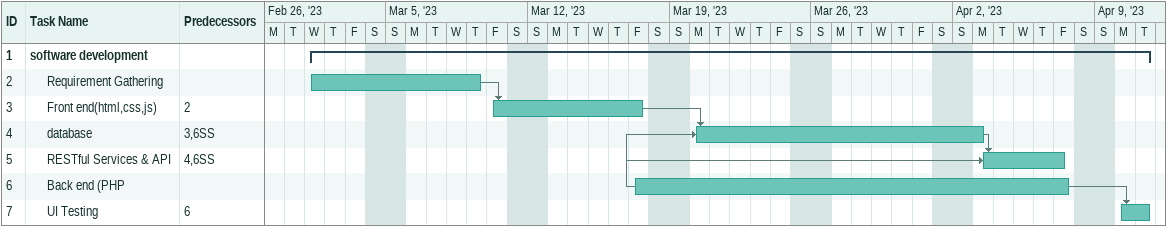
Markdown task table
| ID | Level | Task | Start | Finish | Predecessors |
|---|---|---|---|---|---|
| 1 | 1 | **software development** | 2023-03-01 | 2023-04-11 |  |
| 2 | 2 | Requirement Gathering | 2023-03-01 | 2023-03-09 |  |
| 3 | 2 | Front end(html,css,js) | 2023-03-10 | 2023-03-17 | 2 |
| 4 | 2 | database | 2023-03-20 | 2023-04-03 | 3, 6SS |
| 5 | 2 | RESTful Services & API | 2023-04-03 | 2023-04-07 | 4, 6SS |
| 6 | 2 | Back end (PHP | 2023-03-17 | 2023-04-07 |  |
| 7 | 2 | UI Testing | 2023-04-10 | 2023-04-11 | 6 |
